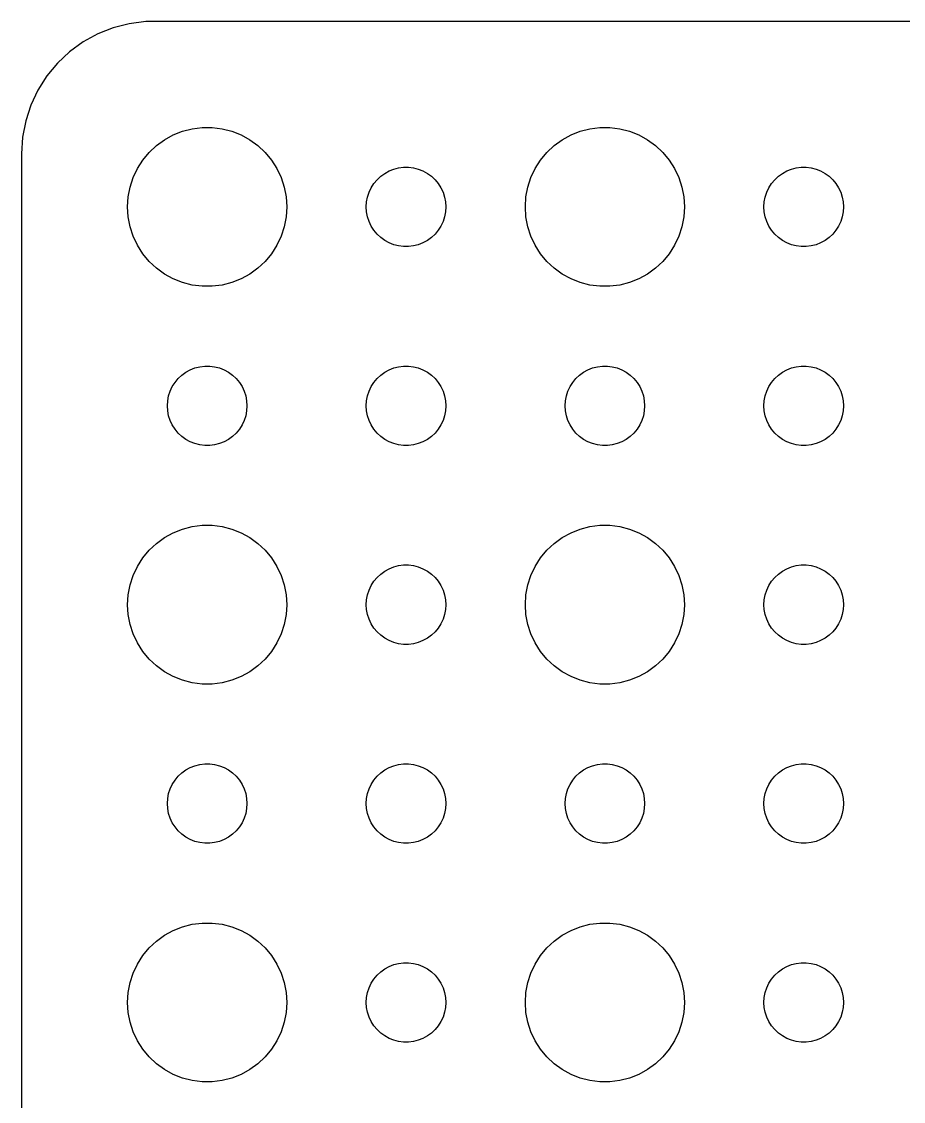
# Model space of a CAD drawing. Header units: metres. Extents: x -37 to 37, y 215 to 541.
# Drawn here: x -37 to -3.74, y 500.27 to 540.99 of the extents above; entities that cross this region are included whole.
import ezdxf

# ---------------------------------------------------------------- set-up
doc = ezdxf.new("R2010")
doc.units = ezdxf.units.M

msp = doc.modelspace()

# ---------------------------------------------------------------- linework, layer by layer
for p, q in [((-32.9369, 540.911), (-33.5451, 540.755)), ((-32.3139, 540.99), (-32.9369, 540.911)), ((32.3139, 540.99), (-32.3139, 540.99)), ((-34.1289, 540.524), (-34.6791, 540.222)), ((-33.5451, 540.755), (-34.1289, 540.524)), ((-34.6791, 540.222), (-35.1871, 539.853)), ((-35.1871, 539.853), (-35.6448, 539.423)), ((-35.6448, 539.423), (-36.0451, 538.939)), ((-36.0451, 538.939), (-36.3815, 538.409)), ((-36.3815, 538.409), (-36.6489, 537.841)), ((-36.6489, 537.841), (-36.8429, 537.243)), ((-36.8429, 537.243), (-36.9606, 536.627)), ((-31.2773, 536.714), (-30.927, 536.853)), ((-30.927, 536.853), (-30.5621, 536.947)), ((-30.5621, 536.947), (-30.1884, 536.994)), ((-30.1884, 536.994), (-29.8116, 536.994)), ((-29.8116, 536.994), (-29.4379, 536.947)), ((-29.4379, 536.947), (-29.0729, 536.853)), ((-29.0729, 536.853), (-28.7227, 536.714)), ((-16.2773, 536.714), (-15.927, 536.853)), ((-15.927, 536.853), (-15.5621, 536.947)), ((-15.5621, 536.947), (-15.1884, 536.994)), ((-15.1884, 536.994), (-14.8116, 536.994)), ((-14.8116, 536.994), (-14.4379, 536.947)), ((-14.4379, 536.947), (-14.0729, 536.853)), ((-14.0729, 536.853), (-13.7227, 536.714)), ((-36.9606, 536.627), (-37, 536)), ((-31.9123, 536.312), (-31.6075, 536.533)), ((-31.6075, 536.533), (-31.2773, 536.714)), ((-28.7227, 536.714), (-28.3925, 536.533)), ((-28.3925, 536.533), (-28.0877, 536.312)), ((-16.9123, 536.312), (-16.6075, 536.533)), ((-16.6075, 536.533), (-16.2773, 536.714)), ((-13.7227, 536.714), (-13.3925, 536.533)), ((-13.3925, 536.533), (-13.0877, 536.312)), ((-37, 536), (-37, 472)), ((-32.427, 535.763), (-32.1869, 536.054)), ((-32.1869, 536.054), (-31.9123, 536.312)), ((-28.0877, 536.312), (-27.8131, 536.054)), ((-27.8131, 536.054), (-27.5729, 535.763)), ((-17.427, 535.763), (-17.1869, 536.054)), ((-17.1869, 536.054), (-16.9123, 536.312)), ((-13.0877, 536.312), (-12.8131, 536.054)), ((-12.8131, 536.054), (-12.5729, 535.763)), ((-32.6289, 535.445), (-32.427, 535.763)), ((-27.5729, 535.763), (-27.3711, 535.445)), ((-17.6289, 535.445), (-17.427, 535.763)), ((-12.5729, 535.763), (-12.3711, 535.445)), ((-32.7893, 535.104), (-32.6289, 535.445)), ((-27.3711, 535.445), (-27.2107, 535.104)), ((-23.5934, 535.027), (-23.4561, 535.156)), ((-23.4561, 535.156), (-23.3037, 535.266)), ((-23.3037, 535.266), (-23.1387, 535.357)), ((-23.1387, 535.357), (-22.9635, 535.427)), ((-22.9635, 535.427), (-22.7811, 535.473)), ((-22.7811, 535.473), (-22.5942, 535.497)), ((-22.5942, 535.497), (-22.4058, 535.497)), ((-22.4058, 535.497), (-22.2189, 535.473)), ((-22.2189, 535.473), (-22.0365, 535.427)), ((-22.0365, 535.427), (-21.8613, 535.357)), ((-21.8613, 535.357), (-21.6963, 535.266)), ((-21.6963, 535.266), (-21.5439, 535.156)), ((-21.5439, 535.156), (-21.4065, 535.027)), ((-17.7893, 535.104), (-17.6289, 535.445)), ((-12.3711, 535.445), (-12.2107, 535.104)), ((-8.59344, 535.027), (-8.45613, 535.156)), ((-8.45613, 535.156), (-8.30373, 535.266)), ((-8.30373, 535.266), (-8.13866, 535.357)), ((-8.13866, 535.357), (-7.96352, 535.427)), ((-7.96352, 535.427), (-7.78107, 535.473)), ((-7.78107, 535.473), (-7.59418, 535.497)), ((-7.59418, 535.497), (-7.40581, 535.497)), ((-7.40581, 535.497), (-7.21892, 535.473)), ((-7.21892, 535.473), (-7.03647, 535.427)), ((-7.03647, 535.427), (-6.86133, 535.357)), ((-6.86133, 535.357), (-6.69626, 535.266)), ((-6.69626, 535.266), (-6.54385, 535.156)), ((-6.54385, 535.156), (-6.40654, 535.027)), ((-32.9763, 534.376), (-32.9057, 534.746)), ((-32.9057, 534.746), (-32.7893, 535.104)), ((-27.2107, 535.104), (-27.0942, 534.746)), ((-27.0942, 534.746), (-27.0237, 534.376)), ((-23.8947, 534.552), (-23.8145, 534.723)), ((-23.8145, 534.723), (-23.7135, 534.882)), ((-23.7135, 534.882), (-23.5934, 535.027)), ((-21.4065, 535.027), (-21.2865, 534.882)), ((-21.2865, 534.882), (-21.1855, 534.723)), ((-21.1855, 534.723), (-21.1053, 534.552)), ((-17.9763, 534.376), (-17.9057, 534.746)), ((-17.9057, 534.746), (-17.7893, 535.104)), ((-12.2107, 535.104), (-12.0942, 534.746)), ((-12.0942, 534.746), (-12.0237, 534.376)), ((-8.89465, 534.552), (-8.81445, 534.723)), ((-8.81445, 534.723), (-8.71352, 534.882)), ((-8.71352, 534.882), (-8.59344, 535.027)), ((-6.40654, 535.027), (-6.28647, 534.882)), ((-6.28647, 534.882), (-6.18553, 534.723)), ((-6.18553, 534.723), (-6.10533, 534.552)), ((-33, 534), (-32.9763, 534.376)), ((-27.0237, 534.376), (-27, 534)), ((-23.9882, 534.188), (-23.9529, 534.373)), ((-23.9529, 534.373), (-23.8947, 534.552)), ((-21.1053, 534.552), (-21.0471, 534.373)), ((-21.0471, 534.373), (-21.0118, 534.188)), ((-18, 534), (-17.9763, 534.376)), ((-12.0237, 534.376), (-12, 534)), ((-8.98816, 534.188), (-8.95287, 534.373)), ((-8.95287, 534.373), (-8.89465, 534.552)), ((-6.10533, 534.552), (-6.04712, 534.373)), ((-6.04712, 534.373), (-6.01183, 534.188)), ((-32.9763, 533.624), (-33, 534)), ((-27, 534), (-27.0237, 533.624)), ((-24, 534), (-23.9882, 534.188)), ((-23.9882, 533.812), (-24, 534)), ((-21.0118, 534.188), (-21, 534)), ((-21, 534), (-21.0118, 533.812)), ((-17.9763, 533.624), (-18, 534)), ((-12, 534), (-12.0237, 533.624)), ((-9, 534), (-8.98816, 534.188)), ((-8.98816, 533.812), (-9, 534)), ((-6.01183, 534.188), (-6, 534)), ((-6, 534), (-6.01183, 533.812)), ((-32.9057, 533.254), (-32.9763, 533.624)), ((-27.0237, 533.624), (-27.0942, 533.254)), ((-23.9529, 533.627), (-23.9882, 533.812)), ((-23.8947, 533.448), (-23.9529, 533.627)), ((-21.0471, 533.627), (-21.1053, 533.448)), ((-21.0118, 533.812), (-21.0471, 533.627)), ((-17.9057, 533.254), (-17.9763, 533.624)), ((-12.0237, 533.624), (-12.0942, 533.254)), ((-8.95287, 533.627), (-8.98816, 533.812)), ((-8.89465, 533.448), (-8.95287, 533.627)), ((-6.04712, 533.627), (-6.10533, 533.448)), ((-6.01183, 533.812), (-6.04712, 533.627)), ((-32.7893, 532.896), (-32.9057, 533.254)), ((-27.0942, 533.254), (-27.2107, 532.896)), ((-23.8145, 533.277), (-23.8947, 533.448)), ((-23.7135, 533.118), (-23.8145, 533.277)), ((-23.5934, 532.973), (-23.7135, 533.118)), ((-21.2865, 533.118), (-21.4065, 532.973)), ((-21.1855, 533.277), (-21.2865, 533.118)), ((-21.1053, 533.448), (-21.1855, 533.277)), ((-17.7893, 532.896), (-17.9057, 533.254)), ((-12.0942, 533.254), (-12.2107, 532.896)), ((-8.81445, 533.277), (-8.89465, 533.448)), ((-8.71352, 533.118), (-8.81445, 533.277)), ((-8.59344, 532.973), (-8.71352, 533.118)), ((-6.28647, 533.118), (-6.40654, 532.973)), ((-6.18553, 533.277), (-6.28647, 533.118)), ((-6.10533, 533.448), (-6.18553, 533.277)), ((-32.6289, 532.555), (-32.7893, 532.896)), ((-27.2107, 532.896), (-27.3711, 532.555)), ((-23.4561, 532.844), (-23.5934, 532.973)), ((-23.3037, 532.734), (-23.4561, 532.844)), ((-23.1387, 532.643), (-23.3037, 532.734)), ((-21.6963, 532.734), (-21.8613, 532.643)), ((-21.5439, 532.844), (-21.6963, 532.734)), ((-21.4065, 532.973), (-21.5439, 532.844)), ((-17.6289, 532.555), (-17.7893, 532.896)), ((-12.2107, 532.896), (-12.3711, 532.555)), ((-8.45613, 532.844), (-8.59344, 532.973)), ((-8.30373, 532.734), (-8.45613, 532.844)), ((-8.13866, 532.643), (-8.30373, 532.734)), ((-6.69626, 532.734), (-6.86133, 532.643)), ((-6.54385, 532.844), (-6.69626, 532.734)), ((-6.40654, 532.973), (-6.54385, 532.844)), ((-32.427, 532.237), (-32.6289, 532.555)), ((-27.3711, 532.555), (-27.5729, 532.237)), ((-22.9635, 532.573), (-23.1387, 532.643)), ((-22.7811, 532.527), (-22.9635, 532.573)), ((-22.5942, 532.503), (-22.7811, 532.527)), ((-22.4058, 532.503), (-22.5942, 532.503)), ((-22.2189, 532.527), (-22.4058, 532.503)), ((-22.0365, 532.573), (-22.2189, 532.527)), ((-21.8613, 532.643), (-22.0365, 532.573)), ((-17.427, 532.237), (-17.6289, 532.555)), ((-12.3711, 532.555), (-12.5729, 532.237)), ((-7.96352, 532.573), (-8.13866, 532.643)), ((-7.78107, 532.527), (-7.96352, 532.573)), ((-7.59418, 532.503), (-7.78107, 532.527)), ((-7.40581, 532.503), (-7.59418, 532.503)), ((-7.21892, 532.527), (-7.40581, 532.503)), ((-7.03647, 532.573), (-7.21892, 532.527)), ((-6.86133, 532.643), (-7.03647, 532.573)), ((-32.1869, 531.946), (-32.427, 532.237)), ((-31.9123, 531.688), (-32.1869, 531.946)), ((-27.8131, 531.946), (-28.0877, 531.688)), ((-27.5729, 532.237), (-27.8131, 531.946)), ((-17.1869, 531.946), (-17.427, 532.237)), ((-16.9123, 531.688), (-17.1869, 531.946)), ((-12.8131, 531.946), (-13.0877, 531.688)), ((-12.5729, 532.237), (-12.8131, 531.946)), ((-31.6075, 531.467), (-31.9123, 531.688)), ((-31.2773, 531.286), (-31.6075, 531.467)), ((-28.3925, 531.467), (-28.7227, 531.286)), ((-28.0877, 531.688), (-28.3925, 531.467)), ((-16.6075, 531.467), (-16.9123, 531.688)), ((-16.2773, 531.286), (-16.6075, 531.467)), ((-13.3925, 531.467), (-13.7227, 531.286)), ((-13.0877, 531.688), (-13.3925, 531.467)), ((-30.927, 531.147), (-31.2773, 531.286)), ((-30.5621, 531.053), (-30.927, 531.147)), ((-30.1884, 531.006), (-30.5621, 531.053)), ((-29.4379, 531.053), (-29.8116, 531.006)), ((-29.0729, 531.147), (-29.4379, 531.053)), ((-28.7227, 531.286), (-29.0729, 531.147)), ((-15.927, 531.147), (-16.2773, 531.286)), ((-15.5621, 531.053), (-15.927, 531.147)), ((-15.1884, 531.006), (-15.5621, 531.053)), ((-14.4379, 531.053), (-14.8116, 531.006)), ((-14.0729, 531.147), (-14.4379, 531.053)), ((-13.7227, 531.286), (-14.0729, 531.147)), ((-29.8116, 531.006), (-30.1884, 531.006)), ((-14.8116, 531.006), (-15.1884, 531.006)), ((-30.8037, 527.766), (-30.6387, 527.857)), ((-30.6387, 527.857), (-30.4635, 527.927)), ((-30.4635, 527.927), (-30.2811, 527.973)), ((-30.2811, 527.973), (-30.0942, 527.997)), ((-30.0942, 527.997), (-29.9058, 527.997)), ((-29.9058, 527.997), (-29.7189, 527.973)), ((-29.7189, 527.973), (-29.5365, 527.927)), ((-29.5365, 527.927), (-29.3613, 527.857)), ((-29.3613, 527.857), (-29.1963, 527.766)), ((-23.3037, 527.766), (-23.1387, 527.857)), ((-23.1387, 527.857), (-22.9635, 527.927)), ((-22.9635, 527.927), (-22.7811, 527.973)), ((-22.7811, 527.973), (-22.5942, 527.997)), ((-22.5942, 527.997), (-22.4058, 527.997)), ((-22.4058, 527.997), (-22.2189, 527.973)), ((-22.2189, 527.973), (-22.0365, 527.927)), ((-22.0365, 527.927), (-21.8613, 527.857)), ((-21.8613, 527.857), (-21.6963, 527.766)), ((-15.8037, 527.766), (-15.6387, 527.857)), ((-15.6387, 527.857), (-15.4635, 527.927)), ((-15.4635, 527.927), (-15.2811, 527.973)), ((-15.2811, 527.973), (-15.0942, 527.997)), ((-15.0942, 527.997), (-14.9058, 527.997)), ((-14.9058, 527.997), (-14.7189, 527.973)), ((-14.7189, 527.973), (-14.5365, 527.927)), ((-14.5365, 527.927), (-14.3613, 527.857)), ((-14.3613, 527.857), (-14.1963, 527.766)), ((-8.30373, 527.766), (-8.13866, 527.857)), ((-8.13866, 527.857), (-7.96352, 527.927)), ((-7.96352, 527.927), (-7.78107, 527.973)), ((-7.78107, 527.973), (-7.59418, 527.997)), ((-7.59418, 527.997), (-7.40581, 527.997)), ((-7.40581, 527.997), (-7.21892, 527.973)), ((-7.21892, 527.973), (-7.03647, 527.927)), ((-7.03647, 527.927), (-6.86133, 527.857)), ((-6.86133, 527.857), (-6.69626, 527.766)), ((-31.3145, 527.223), (-31.2135, 527.382)), ((-31.2135, 527.382), (-31.0934, 527.527)), ((-31.0934, 527.527), (-30.9561, 527.656)), ((-30.9561, 527.656), (-30.8037, 527.766)), ((-29.1963, 527.766), (-29.0439, 527.656)), ((-29.0439, 527.656), (-28.9065, 527.527)), ((-28.9065, 527.527), (-28.7865, 527.382)), ((-28.7865, 527.382), (-28.6855, 527.223)), ((-23.8145, 527.223), (-23.7135, 527.382)), ((-23.7135, 527.382), (-23.5934, 527.527)), ((-23.5934, 527.527), (-23.4561, 527.656)), ((-23.4561, 527.656), (-23.3037, 527.766)), ((-21.6963, 527.766), (-21.5439, 527.656)), ((-21.5439, 527.656), (-21.4065, 527.527)), ((-21.4065, 527.527), (-21.2865, 527.382)), ((-21.2865, 527.382), (-21.1855, 527.223)), ((-16.3145, 527.223), (-16.2135, 527.382)), ((-16.2135, 527.382), (-16.0934, 527.527)), ((-16.0934, 527.527), (-15.9561, 527.656)), ((-15.9561, 527.656), (-15.8037, 527.766)), ((-14.1963, 527.766), (-14.0439, 527.656)), ((-14.0439, 527.656), (-13.9065, 527.527)), ((-13.9065, 527.527), (-13.7865, 527.382)), ((-13.7865, 527.382), (-13.6855, 527.223)), ((-8.81445, 527.223), (-8.71352, 527.382)), ((-8.71352, 527.382), (-8.59344, 527.527)), ((-8.59344, 527.527), (-8.45613, 527.656)), ((-8.45613, 527.656), (-8.30373, 527.766)), ((-6.69626, 527.766), (-6.54385, 527.656)), ((-6.54385, 527.656), (-6.40654, 527.527)), ((-6.40654, 527.527), (-6.28647, 527.382)), ((-6.28647, 527.382), (-6.18553, 527.223)), ((-31.4529, 526.873), (-31.3947, 527.052)), ((-31.3947, 527.052), (-31.3145, 527.223)), ((-28.6855, 527.223), (-28.6053, 527.052)), ((-28.6053, 527.052), (-28.5471, 526.873)), ((-23.9529, 526.873), (-23.8947, 527.052)), ((-23.8947, 527.052), (-23.8145, 527.223)), ((-21.1855, 527.223), (-21.1053, 527.052)), ((-21.1053, 527.052), (-21.0471, 526.873)), ((-16.4529, 526.873), (-16.3947, 527.052)), ((-16.3947, 527.052), (-16.3145, 527.223)), ((-13.6855, 527.223), (-13.6053, 527.052)), ((-13.6053, 527.052), (-13.5471, 526.873)), ((-8.95287, 526.873), (-8.89465, 527.052)), ((-8.89465, 527.052), (-8.81445, 527.223)), ((-6.18553, 527.223), (-6.10533, 527.052)), ((-6.10533, 527.052), (-6.04712, 526.873)), ((-31.5, 526.5), (-31.4882, 526.688)), ((-31.4882, 526.688), (-31.4529, 526.873)), ((-28.5471, 526.873), (-28.5118, 526.688)), ((-28.5118, 526.688), (-28.5, 526.5)), ((-24, 526.5), (-23.9882, 526.688)), ((-23.9882, 526.688), (-23.9529, 526.873)), ((-21.0471, 526.873), (-21.0118, 526.688)), ((-21.0118, 526.688), (-21, 526.5)), ((-16.5, 526.5), (-16.4882, 526.688)), ((-16.4882, 526.688), (-16.4529, 526.873)), ((-13.5471, 526.873), (-13.5118, 526.688)), ((-13.5118, 526.688), (-13.5, 526.5)), ((-9, 526.5), (-8.98816, 526.688)), ((-8.98816, 526.688), (-8.95287, 526.873)), ((-6.04712, 526.873), (-6.01183, 526.688)), ((-6.01183, 526.688), (-6, 526.5)), ((-31.4882, 526.312), (-31.5, 526.5)), ((-31.4529, 526.127), (-31.4882, 526.312)), ((-28.5118, 526.312), (-28.5471, 526.127)), ((-28.5, 526.5), (-28.5118, 526.312)), ((-23.9882, 526.312), (-24, 526.5)), ((-23.9529, 526.127), (-23.9882, 526.312)), ((-21.0118, 526.312), (-21.0471, 526.127)), ((-21, 526.5), (-21.0118, 526.312)), ((-16.4882, 526.312), (-16.5, 526.5)), ((-16.4529, 526.127), (-16.4882, 526.312)), ((-13.5118, 526.312), (-13.5471, 526.127)), ((-13.5, 526.5), (-13.5118, 526.312)), ((-8.98816, 526.312), (-9, 526.5)), ((-8.95287, 526.127), (-8.98816, 526.312)), ((-6.01183, 526.312), (-6.04712, 526.127)), ((-6, 526.5), (-6.01183, 526.312)), ((-31.3947, 525.948), (-31.4529, 526.127)), ((-31.3145, 525.777), (-31.3947, 525.948)), ((-31.2135, 525.618), (-31.3145, 525.777)), ((-28.6855, 525.777), (-28.7865, 525.618)), ((-28.6053, 525.948), (-28.6855, 525.777)), ((-28.5471, 526.127), (-28.6053, 525.948)), ((-23.8947, 525.948), (-23.9529, 526.127)), ((-23.8145, 525.777), (-23.8947, 525.948)), ((-23.7135, 525.618), (-23.8145, 525.777)), ((-21.1855, 525.777), (-21.2865, 525.618)), ((-21.1053, 525.948), (-21.1855, 525.777)), ((-21.0471, 526.127), (-21.1053, 525.948)), ((-16.3947, 525.948), (-16.4529, 526.127)), ((-16.3145, 525.777), (-16.3947, 525.948)), ((-16.2135, 525.618), (-16.3145, 525.777)), ((-13.6855, 525.777), (-13.7865, 525.618)), ((-13.6053, 525.948), (-13.6855, 525.777)), ((-13.5471, 526.127), (-13.6053, 525.948)), ((-8.89465, 525.948), (-8.95287, 526.127)), ((-8.81445, 525.777), (-8.89465, 525.948)), ((-8.71352, 525.618), (-8.81445, 525.777)), ((-6.18553, 525.777), (-6.28647, 525.618)), ((-6.10533, 525.948), (-6.18553, 525.777)), ((-6.04712, 526.127), (-6.10533, 525.948)), ((-31.0934, 525.473), (-31.2135, 525.618)), ((-30.9561, 525.344), (-31.0934, 525.473)), ((-30.8037, 525.234), (-30.9561, 525.344)), ((-29.0439, 525.344), (-29.1963, 525.234)), ((-28.9065, 525.473), (-29.0439, 525.344)), ((-28.7865, 525.618), (-28.9065, 525.473)), ((-23.5934, 525.473), (-23.7135, 525.618)), ((-23.4561, 525.344), (-23.5934, 525.473)), ((-23.3037, 525.234), (-23.4561, 525.344)), ((-21.5439, 525.344), (-21.6963, 525.234)), ((-21.4065, 525.473), (-21.5439, 525.344)), ((-21.2865, 525.618), (-21.4065, 525.473)), ((-16.0934, 525.473), (-16.2135, 525.618)), ((-15.9561, 525.344), (-16.0934, 525.473)), ((-15.8037, 525.234), (-15.9561, 525.344)), ((-14.0439, 525.344), (-14.1963, 525.234)), ((-13.9065, 525.473), (-14.0439, 525.344)), ((-13.7865, 525.618), (-13.9065, 525.473)), ((-8.59344, 525.473), (-8.71352, 525.618)), ((-8.45613, 525.344), (-8.59344, 525.473)), ((-8.30373, 525.234), (-8.45613, 525.344)), ((-6.54385, 525.344), (-6.69626, 525.234)), ((-6.40654, 525.473), (-6.54385, 525.344)), ((-6.28647, 525.618), (-6.40654, 525.473)), ((-30.6387, 525.143), (-30.8037, 525.234)), ((-30.4635, 525.073), (-30.6387, 525.143)), ((-30.2811, 525.027), (-30.4635, 525.073)), ((-30.0942, 525.003), (-30.2811, 525.027)), ((-29.9058, 525.003), (-30.0942, 525.003)), ((-29.7189, 525.027), (-29.9058, 525.003)), ((-29.5365, 525.073), (-29.7189, 525.027)), ((-29.3613, 525.143), (-29.5365, 525.073)), ((-29.1963, 525.234), (-29.3613, 525.143)), ((-23.1387, 525.143), (-23.3037, 525.234)), ((-22.9635, 525.073), (-23.1387, 525.143)), ((-22.7811, 525.027), (-22.9635, 525.073)), ((-22.5942, 525.003), (-22.7811, 525.027)), ((-22.4058, 525.003), (-22.5942, 525.003)), ((-22.2189, 525.027), (-22.4058, 525.003)), ((-22.0365, 525.073), (-22.2189, 525.027)), ((-21.8613, 525.143), (-22.0365, 525.073)), ((-21.6963, 525.234), (-21.8613, 525.143)), ((-15.6387, 525.143), (-15.8037, 525.234)), ((-15.4635, 525.073), (-15.6387, 525.143)), ((-15.2811, 525.027), (-15.4635, 525.073)), ((-15.0942, 525.003), (-15.2811, 525.027)), ((-14.9058, 525.003), (-15.0942, 525.003)), ((-14.7189, 525.027), (-14.9058, 525.003)), ((-14.5365, 525.073), (-14.7189, 525.027)), ((-14.3613, 525.143), (-14.5365, 525.073)), ((-14.1963, 525.234), (-14.3613, 525.143)), ((-8.13866, 525.143), (-8.30373, 525.234)), ((-7.96352, 525.073), (-8.13866, 525.143)), ((-7.78107, 525.027), (-7.96352, 525.073)), ((-7.59418, 525.003), (-7.78107, 525.027)), ((-7.40581, 525.003), (-7.59418, 525.003)), ((-7.21892, 525.027), (-7.40581, 525.003)), ((-7.03647, 525.073), (-7.21892, 525.027)), ((-6.86133, 525.143), (-7.03647, 525.073)), ((-6.69626, 525.234), (-6.86133, 525.143)), ((-31.6075, 521.533), (-31.2773, 521.714)), ((-31.2773, 521.714), (-30.927, 521.853)), ((-30.927, 521.853), (-30.5621, 521.947)), ((-30.5621, 521.947), (-30.1884, 521.994)), ((-30.1884, 521.994), (-29.8116, 521.994)), ((-29.8116, 521.994), (-29.4379, 521.947)), ((-29.4379, 521.947), (-29.0729, 521.853)), ((-29.0729, 521.853), (-28.7227, 521.714)), ((-28.7227, 521.714), (-28.3925, 521.533)), ((-16.6075, 521.533), (-16.2773, 521.714)), ((-16.2773, 521.714), (-15.927, 521.853)), ((-15.927, 521.853), (-15.5621, 521.947)), ((-15.5621, 521.947), (-15.1884, 521.994)), ((-15.1884, 521.994), (-14.8116, 521.994)), ((-14.8116, 521.994), (-14.4379, 521.947)), ((-14.4379, 521.947), (-14.0729, 521.853)), ((-14.0729, 521.853), (-13.7227, 521.714)), ((-13.7227, 521.714), (-13.3925, 521.533)), ((-32.1869, 521.054), (-31.9123, 521.312)), ((-31.9123, 521.312), (-31.6075, 521.533)), ((-28.3925, 521.533), (-28.0877, 521.312)), ((-28.0877, 521.312), (-27.8131, 521.054)), ((-17.1869, 521.054), (-16.9123, 521.312)), ((-16.9123, 521.312), (-16.6075, 521.533)), ((-13.3925, 521.533), (-13.0877, 521.312)), ((-13.0877, 521.312), (-12.8131, 521.054)), ((-32.427, 520.763), (-32.1869, 521.054)), ((-27.8131, 521.054), (-27.5729, 520.763)), ((-17.427, 520.763), (-17.1869, 521.054)), ((-12.8131, 521.054), (-12.5729, 520.763)), ((-32.6289, 520.445), (-32.427, 520.763)), ((-27.5729, 520.763), (-27.3711, 520.445)), ((-22.9635, 520.427), (-22.7811, 520.473)), ((-22.7811, 520.473), (-22.5942, 520.497)), ((-22.5942, 520.497), (-22.4058, 520.497)), ((-22.4058, 520.497), (-22.2189, 520.473)), ((-22.2189, 520.473), (-22.0365, 520.427)), ((-17.6289, 520.445), (-17.427, 520.763)), ((-12.5729, 520.763), (-12.3711, 520.445)), ((-7.96352, 520.427), (-7.78107, 520.473)), ((-7.78107, 520.473), (-7.59418, 520.497)), ((-7.59418, 520.497), (-7.40581, 520.497)), ((-7.40581, 520.497), (-7.21892, 520.473)), ((-7.21892, 520.473), (-7.03647, 520.427)), ((-32.9057, 519.746), (-32.7893, 520.104)), ((-32.7893, 520.104), (-32.6289, 520.445)), ((-27.3711, 520.445), (-27.2107, 520.104)), ((-27.2107, 520.104), (-27.0942, 519.746)), ((-23.5934, 520.027), (-23.4561, 520.156)), ((-23.4561, 520.156), (-23.3037, 520.266)), ((-23.3037, 520.266), (-23.1387, 520.357)), ((-23.1387, 520.357), (-22.9635, 520.427)), ((-22.0365, 520.427), (-21.8613, 520.357)), ((-21.8613, 520.357), (-21.6963, 520.266)), ((-21.6963, 520.266), (-21.5439, 520.156)), ((-21.5439, 520.156), (-21.4065, 520.027)), ((-17.9057, 519.746), (-17.7893, 520.104)), ((-17.7893, 520.104), (-17.6289, 520.445)), ((-12.3711, 520.445), (-12.2107, 520.104)), ((-12.2107, 520.104), (-12.0942, 519.746)), ((-8.59344, 520.027), (-8.45613, 520.156)), ((-8.45613, 520.156), (-8.30373, 520.266)), ((-8.30373, 520.266), (-8.13866, 520.357)), ((-8.13866, 520.357), (-7.96352, 520.427)), ((-7.03647, 520.427), (-6.86133, 520.357)), ((-6.86133, 520.357), (-6.69626, 520.266)), ((-6.69626, 520.266), (-6.54385, 520.156)), ((-6.54385, 520.156), (-6.40654, 520.027)), ((-32.9763, 519.376), (-32.9057, 519.746)), ((-27.0942, 519.746), (-27.0237, 519.376)), ((-23.8947, 519.552), (-23.8145, 519.723)), ((-23.8145, 519.723), (-23.7135, 519.882)), ((-23.7135, 519.882), (-23.5934, 520.027)), ((-21.4065, 520.027), (-21.2865, 519.882)), ((-21.2865, 519.882), (-21.1855, 519.723)), ((-21.1855, 519.723), (-21.1053, 519.552)), ((-17.9763, 519.376), (-17.9057, 519.746)), ((-12.0942, 519.746), (-12.0237, 519.376)), ((-8.89465, 519.552), (-8.81445, 519.723)), ((-8.81445, 519.723), (-8.71352, 519.882)), ((-8.71352, 519.882), (-8.59344, 520.027)), ((-6.40654, 520.027), (-6.28647, 519.882)), ((-6.28647, 519.882), (-6.18553, 519.723)), ((-6.18553, 519.723), (-6.10533, 519.552)), ((-33, 519), (-32.9763, 519.376)), ((-27.0237, 519.376), (-27, 519)), ((-23.9882, 519.188), (-23.9529, 519.373)), ((-23.9529, 519.373), (-23.8947, 519.552)), ((-21.1053, 519.552), (-21.0471, 519.373)), ((-21.0471, 519.373), (-21.0118, 519.188)), ((-18, 519), (-17.9763, 519.376)), ((-12.0237, 519.376), (-12, 519)), ((-8.98816, 519.188), (-8.95287, 519.373)), ((-8.95287, 519.373), (-8.89465, 519.552)), ((-6.10533, 519.552), (-6.04712, 519.373)), ((-6.04712, 519.373), (-6.01183, 519.188)), ((-32.9763, 518.624), (-33, 519)), ((-27, 519), (-27.0237, 518.624)), ((-24, 519), (-23.9882, 519.188)), ((-23.9882, 518.812), (-24, 519)), ((-21.0118, 519.188), (-21, 519)), ((-21, 519), (-21.0118, 518.812)), ((-17.9763, 518.624), (-18, 519)), ((-12, 519), (-12.0237, 518.624)), ((-9, 519), (-8.98816, 519.188)), ((-8.98816, 518.812), (-9, 519)), ((-6.01183, 519.188), (-6, 519)), ((-6, 519), (-6.01183, 518.812)), ((-32.9057, 518.254), (-32.9763, 518.624)), ((-27.0237, 518.624), (-27.0942, 518.254)), ((-23.9529, 518.627), (-23.9882, 518.812)), ((-23.8947, 518.448), (-23.9529, 518.627)), ((-23.8145, 518.277), (-23.8947, 518.448)), ((-21.1053, 518.448), (-21.1855, 518.277)), ((-21.0471, 518.627), (-21.1053, 518.448)), ((-21.0118, 518.812), (-21.0471, 518.627)), ((-17.9057, 518.254), (-17.9763, 518.624)), ((-12.0237, 518.624), (-12.0942, 518.254)), ((-8.95287, 518.627), (-8.98816, 518.812)), ((-8.89465, 518.448), (-8.95287, 518.627)), ((-8.81445, 518.277), (-8.89465, 518.448)), ((-6.10533, 518.448), (-6.18553, 518.277)), ((-6.04712, 518.627), (-6.10533, 518.448)), ((-6.01183, 518.812), (-6.04712, 518.627)), ((-32.7893, 517.896), (-32.9057, 518.254)), ((-27.0942, 518.254), (-27.2107, 517.896)), ((-23.7135, 518.118), (-23.8145, 518.277)), ((-23.5934, 517.973), (-23.7135, 518.118)), ((-21.2865, 518.118), (-21.4065, 517.973)), ((-21.1855, 518.277), (-21.2865, 518.118)), ((-17.7893, 517.896), (-17.9057, 518.254)), ((-12.0942, 518.254), (-12.2107, 517.896)), ((-8.71352, 518.118), (-8.81445, 518.277)), ((-8.59344, 517.973), (-8.71352, 518.118)), ((-6.28647, 518.118), (-6.40654, 517.973)), ((-6.18553, 518.277), (-6.28647, 518.118)), ((-32.6289, 517.555), (-32.7893, 517.896)), ((-27.2107, 517.896), (-27.3711, 517.555)), ((-23.4561, 517.844), (-23.5934, 517.973)), ((-23.3037, 517.734), (-23.4561, 517.844)), ((-23.1387, 517.643), (-23.3037, 517.734)), ((-22.9635, 517.573), (-23.1387, 517.643)), ((-21.8613, 517.643), (-22.0365, 517.573)), ((-21.6963, 517.734), (-21.8613, 517.643)), ((-21.5439, 517.844), (-21.6963, 517.734)), ((-21.4065, 517.973), (-21.5439, 517.844)), ((-17.6289, 517.555), (-17.7893, 517.896)), ((-12.2107, 517.896), (-12.3711, 517.555)), ((-8.45613, 517.844), (-8.59344, 517.973)), ((-8.30373, 517.734), (-8.45613, 517.844)), ((-8.13866, 517.643), (-8.30373, 517.734)), ((-7.96352, 517.573), (-8.13866, 517.643)), ((-6.86133, 517.643), (-7.03647, 517.573)), ((-6.69626, 517.734), (-6.86133, 517.643)), ((-6.54385, 517.844), (-6.69626, 517.734)), ((-6.40654, 517.973), (-6.54385, 517.844)), ((-32.427, 517.237), (-32.6289, 517.555)), ((-32.1869, 516.946), (-32.427, 517.237)), ((-27.5729, 517.237), (-27.8131, 516.946)), ((-27.3711, 517.555), (-27.5729, 517.237)), ((-22.7811, 517.527), (-22.9635, 517.573)), ((-22.5942, 517.503), (-22.7811, 517.527)), ((-22.4058, 517.503), (-22.5942, 517.503)), ((-22.2189, 517.527), (-22.4058, 517.503)), ((-22.0365, 517.573), (-22.2189, 517.527)), ((-17.427, 517.237), (-17.6289, 517.555)), ((-17.1869, 516.946), (-17.427, 517.237)), ((-12.5729, 517.237), (-12.8131, 516.946)), ((-12.3711, 517.555), (-12.5729, 517.237)), ((-7.78107, 517.527), (-7.96352, 517.573)), ((-7.59418, 517.503), (-7.78107, 517.527)), ((-7.40581, 517.503), (-7.59418, 517.503)), ((-7.21892, 517.527), (-7.40581, 517.503)), ((-7.03647, 517.573), (-7.21892, 517.527)), ((-31.9123, 516.688), (-32.1869, 516.946)), ((-27.8131, 516.946), (-28.0877, 516.688)), ((-16.9123, 516.688), (-17.1869, 516.946)), ((-12.8131, 516.946), (-13.0877, 516.688)), ((-31.6075, 516.467), (-31.9123, 516.688)), ((-31.2773, 516.286), (-31.6075, 516.467)), ((-28.3925, 516.467), (-28.7227, 516.286)), ((-28.0877, 516.688), (-28.3925, 516.467)), ((-16.6075, 516.467), (-16.9123, 516.688)), ((-16.2773, 516.286), (-16.6075, 516.467)), ((-13.3925, 516.467), (-13.7227, 516.286)), ((-13.0877, 516.688), (-13.3925, 516.467)), ((-30.927, 516.147), (-31.2773, 516.286)), ((-30.5621, 516.053), (-30.927, 516.147)), ((-30.1884, 516.006), (-30.5621, 516.053)), ((-29.8116, 516.006), (-30.1884, 516.006)), ((-29.4379, 516.053), (-29.8116, 516.006)), ((-29.0729, 516.147), (-29.4379, 516.053)), ((-28.7227, 516.286), (-29.0729, 516.147)), ((-15.927, 516.147), (-16.2773, 516.286)), ((-15.5621, 516.053), (-15.927, 516.147)), ((-15.1884, 516.006), (-15.5621, 516.053)), ((-14.8116, 516.006), (-15.1884, 516.006)), ((-14.4379, 516.053), (-14.8116, 516.006)), ((-14.0729, 516.147), (-14.4379, 516.053)), ((-13.7227, 516.286), (-14.0729, 516.147)), ((-30.9561, 512.656), (-30.8037, 512.766)), ((-30.8037, 512.766), (-30.6387, 512.857)), ((-30.6387, 512.857), (-30.4635, 512.927)), ((-30.4635, 512.927), (-30.2811, 512.973)), ((-30.2811, 512.973), (-30.0942, 512.997)), ((-30.0942, 512.997), (-29.9058, 512.997)), ((-29.9058, 512.997), (-29.7189, 512.973)), ((-29.7189, 512.973), (-29.5365, 512.927)), ((-29.5365, 512.927), (-29.3613, 512.857)), ((-29.3613, 512.857), (-29.1963, 512.766)), ((-29.1963, 512.766), (-29.0439, 512.656)), ((-23.4561, 512.656), (-23.3037, 512.766)), ((-23.3037, 512.766), (-23.1387, 512.857)), ((-23.1387, 512.857), (-22.9635, 512.927)), ((-22.9635, 512.927), (-22.7811, 512.973)), ((-22.7811, 512.973), (-22.5942, 512.997)), ((-22.5942, 512.997), (-22.4058, 512.997)), ((-22.4058, 512.997), (-22.2189, 512.973)), ((-22.2189, 512.973), (-22.0365, 512.927)), ((-22.0365, 512.927), (-21.8613, 512.857)), ((-21.8613, 512.857), (-21.6963, 512.766)), ((-21.6963, 512.766), (-21.5439, 512.656)), ((-15.9561, 512.656), (-15.8037, 512.766)), ((-15.8037, 512.766), (-15.6387, 512.857)), ((-15.6387, 512.857), (-15.4635, 512.927)), ((-15.4635, 512.927), (-15.2811, 512.973)), ((-15.2811, 512.973), (-15.0942, 512.997)), ((-15.0942, 512.997), (-14.9058, 512.997)), ((-14.9058, 512.997), (-14.7189, 512.973)), ((-14.7189, 512.973), (-14.5365, 512.927)), ((-14.5365, 512.927), (-14.3613, 512.857)), ((-14.3613, 512.857), (-14.1963, 512.766)), ((-14.1963, 512.766), (-14.0439, 512.656)), ((-8.45613, 512.656), (-8.30373, 512.766)), ((-8.30373, 512.766), (-8.13866, 512.857)), ((-8.13866, 512.857), (-7.96352, 512.927)), ((-7.96352, 512.927), (-7.78107, 512.973)), ((-7.78107, 512.973), (-7.59418, 512.997)), ((-7.59418, 512.997), (-7.40581, 512.997)), ((-7.40581, 512.997), (-7.21892, 512.973)), ((-7.21892, 512.973), (-7.03647, 512.927)), ((-7.03647, 512.927), (-6.86133, 512.857)), ((-6.86133, 512.857), (-6.69626, 512.766)), ((-6.69626, 512.766), (-6.54385, 512.656)), ((-31.3145, 512.223), (-31.2135, 512.382)), ((-31.2135, 512.382), (-31.0934, 512.527)), ((-31.0934, 512.527), (-30.9561, 512.656)), ((-29.0439, 512.656), (-28.9065, 512.527)), ((-28.9065, 512.527), (-28.7865, 512.382)), ((-28.7865, 512.382), (-28.6855, 512.223)), ((-23.8145, 512.223), (-23.7135, 512.382)), ((-23.7135, 512.382), (-23.5934, 512.527)), ((-23.5934, 512.527), (-23.4561, 512.656)), ((-21.5439, 512.656), (-21.4065, 512.527)), ((-21.4065, 512.527), (-21.2865, 512.382)), ((-21.2865, 512.382), (-21.1855, 512.223)), ((-16.3145, 512.223), (-16.2135, 512.382)), ((-16.2135, 512.382), (-16.0934, 512.527)), ((-16.0934, 512.527), (-15.9561, 512.656)), ((-14.0439, 512.656), (-13.9065, 512.527)), ((-13.9065, 512.527), (-13.7865, 512.382)), ((-13.7865, 512.382), (-13.6855, 512.223)), ((-8.81445, 512.223), (-8.71352, 512.382)), ((-8.71352, 512.382), (-8.59344, 512.527)), ((-8.59344, 512.527), (-8.45613, 512.656)), ((-6.54385, 512.656), (-6.40654, 512.527)), ((-6.40654, 512.527), (-6.28647, 512.382)), ((-6.28647, 512.382), (-6.18553, 512.223)), ((-31.4529, 511.873), (-31.3947, 512.052)), ((-31.3947, 512.052), (-31.3145, 512.223)), ((-28.6855, 512.223), (-28.6053, 512.052)), ((-28.6053, 512.052), (-28.5471, 511.873)), ((-23.9529, 511.873), (-23.8947, 512.052)), ((-23.8947, 512.052), (-23.8145, 512.223)), ((-21.1855, 512.223), (-21.1053, 512.052)), ((-21.1053, 512.052), (-21.0471, 511.873)), ((-16.4529, 511.873), (-16.3947, 512.052)), ((-16.3947, 512.052), (-16.3145, 512.223)), ((-13.6855, 512.223), (-13.6053, 512.052)), ((-13.6053, 512.052), (-13.5471, 511.873)), ((-8.95287, 511.873), (-8.89465, 512.052)), ((-8.89465, 512.052), (-8.81445, 512.223)), ((-6.18553, 512.223), (-6.10533, 512.052)), ((-6.10533, 512.052), (-6.04712, 511.873)), ((-31.5, 511.5), (-31.4882, 511.688)), ((-31.4882, 511.312), (-31.5, 511.5)), ((-31.4882, 511.688), (-31.4529, 511.873)), ((-28.5471, 511.873), (-28.5118, 511.688)), ((-28.5118, 511.688), (-28.5, 511.5)), ((-28.5, 511.5), (-28.5118, 511.312)), ((-24, 511.5), (-23.9882, 511.688)), ((-23.9882, 511.312), (-24, 511.5)), ((-23.9882, 511.688), (-23.9529, 511.873)), ((-21.0471, 511.873), (-21.0118, 511.688)), ((-21.0118, 511.688), (-21, 511.5)), ((-21, 511.5), (-21.0118, 511.312)), ((-16.5, 511.5), (-16.4882, 511.688)), ((-16.4882, 511.312), (-16.5, 511.5)), ((-16.4882, 511.688), (-16.4529, 511.873)), ((-13.5471, 511.873), (-13.5118, 511.688)), ((-13.5118, 511.688), (-13.5, 511.5)), ((-13.5, 511.5), (-13.5118, 511.312)), ((-9, 511.5), (-8.98816, 511.688)), ((-8.98816, 511.312), (-9, 511.5)), ((-8.98816, 511.688), (-8.95287, 511.873)), ((-6.04712, 511.873), (-6.01183, 511.688)), ((-6.01183, 511.688), (-6, 511.5)), ((-6, 511.5), (-6.01183, 511.312)), ((-31.4529, 511.127), (-31.4882, 511.312)), ((-31.3947, 510.948), (-31.4529, 511.127)), ((-28.5471, 511.127), (-28.6053, 510.948)), ((-28.5118, 511.312), (-28.5471, 511.127)), ((-23.9529, 511.127), (-23.9882, 511.312)), ((-23.8947, 510.948), (-23.9529, 511.127)), ((-21.0471, 511.127), (-21.1053, 510.948)), ((-21.0118, 511.312), (-21.0471, 511.127)), ((-16.4529, 511.127), (-16.4882, 511.312)), ((-16.3947, 510.948), (-16.4529, 511.127)), ((-13.5471, 511.127), (-13.6053, 510.948)), ((-13.5118, 511.312), (-13.5471, 511.127)), ((-8.95287, 511.127), (-8.98816, 511.312)), ((-8.89465, 510.948), (-8.95287, 511.127)), ((-6.04712, 511.127), (-6.10533, 510.948)), ((-6.01183, 511.312), (-6.04712, 511.127)), ((-31.3145, 510.777), (-31.3947, 510.948)), ((-31.2135, 510.618), (-31.3145, 510.777)), ((-28.6855, 510.777), (-28.7865, 510.618)), ((-28.6053, 510.948), (-28.6855, 510.777)), ((-23.8145, 510.777), (-23.8947, 510.948)), ((-23.7135, 510.618), (-23.8145, 510.777)), ((-21.1855, 510.777), (-21.2865, 510.618)), ((-21.1053, 510.948), (-21.1855, 510.777)), ((-16.3145, 510.777), (-16.3947, 510.948)), ((-16.2135, 510.618), (-16.3145, 510.777)), ((-13.6855, 510.777), (-13.7865, 510.618)), ((-13.6053, 510.948), (-13.6855, 510.777)), ((-8.81445, 510.777), (-8.89465, 510.948)), ((-8.71352, 510.618), (-8.81445, 510.777)), ((-6.18553, 510.777), (-6.28647, 510.618)), ((-6.10533, 510.948), (-6.18553, 510.777)), ((-31.0934, 510.473), (-31.2135, 510.618)), ((-30.9561, 510.344), (-31.0934, 510.473)), ((-30.8037, 510.234), (-30.9561, 510.344)), ((-29.0439, 510.344), (-29.1963, 510.234)), ((-28.9065, 510.473), (-29.0439, 510.344)), ((-28.7865, 510.618), (-28.9065, 510.473)), ((-23.5934, 510.473), (-23.7135, 510.618)), ((-23.4561, 510.344), (-23.5934, 510.473)), ((-23.3037, 510.234), (-23.4561, 510.344)), ((-21.5439, 510.344), (-21.6963, 510.234)), ((-21.4065, 510.473), (-21.5439, 510.344)), ((-21.2865, 510.618), (-21.4065, 510.473)), ((-16.0934, 510.473), (-16.2135, 510.618)), ((-15.9561, 510.344), (-16.0934, 510.473)), ((-15.8037, 510.234), (-15.9561, 510.344)), ((-14.0439, 510.344), (-14.1963, 510.234)), ((-13.9065, 510.473), (-14.0439, 510.344)), ((-13.7865, 510.618), (-13.9065, 510.473)), ((-8.59344, 510.473), (-8.71352, 510.618)), ((-8.45613, 510.344), (-8.59344, 510.473)), ((-8.30373, 510.234), (-8.45613, 510.344)), ((-6.54385, 510.344), (-6.69626, 510.234)), ((-6.40654, 510.473), (-6.54385, 510.344)), ((-6.28647, 510.618), (-6.40654, 510.473)), ((-30.6387, 510.143), (-30.8037, 510.234)), ((-30.4635, 510.073), (-30.6387, 510.143)), ((-30.2811, 510.027), (-30.4635, 510.073)), ((-30.0942, 510.003), (-30.2811, 510.027)), ((-29.9058, 510.003), (-30.0942, 510.003)), ((-29.7189, 510.027), (-29.9058, 510.003)), ((-29.5365, 510.073), (-29.7189, 510.027)), ((-29.3613, 510.143), (-29.5365, 510.073)), ((-29.1963, 510.234), (-29.3613, 510.143)), ((-23.1387, 510.143), (-23.3037, 510.234)), ((-22.9635, 510.073), (-23.1387, 510.143)), ((-22.7811, 510.027), (-22.9635, 510.073)), ((-22.5942, 510.003), (-22.7811, 510.027)), ((-22.4058, 510.003), (-22.5942, 510.003)), ((-22.2189, 510.027), (-22.4058, 510.003)), ((-22.0365, 510.073), (-22.2189, 510.027)), ((-21.8613, 510.143), (-22.0365, 510.073)), ((-21.6963, 510.234), (-21.8613, 510.143)), ((-15.6387, 510.143), (-15.8037, 510.234)), ((-15.4635, 510.073), (-15.6387, 510.143)), ((-15.2811, 510.027), (-15.4635, 510.073)), ((-15.0942, 510.003), (-15.2811, 510.027)), ((-14.9058, 510.003), (-15.0942, 510.003)), ((-14.7189, 510.027), (-14.9058, 510.003)), ((-14.5365, 510.073), (-14.7189, 510.027)), ((-14.3613, 510.143), (-14.5365, 510.073)), ((-14.1963, 510.234), (-14.3613, 510.143)), ((-8.13866, 510.143), (-8.30373, 510.234)), ((-7.96352, 510.073), (-8.13866, 510.143)), ((-7.78107, 510.027), (-7.96352, 510.073)), ((-7.59418, 510.003), (-7.78107, 510.027)), ((-7.40581, 510.003), (-7.59418, 510.003)), ((-7.21892, 510.027), (-7.40581, 510.003)), ((-7.03647, 510.073), (-7.21892, 510.027)), ((-6.86133, 510.143), (-7.03647, 510.073)), ((-6.69626, 510.234), (-6.86133, 510.143)), ((-31.6075, 506.533), (-31.2773, 506.714)), ((-31.2773, 506.714), (-30.927, 506.853)), ((-30.927, 506.853), (-30.5621, 506.947)), ((-30.5621, 506.947), (-30.1884, 506.994)), ((-30.1884, 506.994), (-29.8116, 506.994)), ((-29.8116, 506.994), (-29.4379, 506.947)), ((-29.4379, 506.947), (-29.0729, 506.853)), ((-29.0729, 506.853), (-28.7227, 506.714)), ((-28.7227, 506.714), (-28.3925, 506.533)), ((-16.6075, 506.533), (-16.2773, 506.714)), ((-16.2773, 506.714), (-15.927, 506.853)), ((-15.927, 506.853), (-15.5621, 506.947)), ((-15.5621, 506.947), (-15.1884, 506.994)), ((-15.1884, 506.994), (-14.8116, 506.994)), ((-14.8116, 506.994), (-14.4379, 506.947)), ((-14.4379, 506.947), (-14.0729, 506.853)), ((-14.0729, 506.853), (-13.7227, 506.714)), ((-13.7227, 506.714), (-13.3925, 506.533)), ((-32.1869, 506.054), (-31.9123, 506.312)), ((-31.9123, 506.312), (-31.6075, 506.533)), ((-28.3925, 506.533), (-28.0877, 506.312)), ((-28.0877, 506.312), (-27.8131, 506.054)), ((-17.1869, 506.054), (-16.9123, 506.312)), ((-16.9123, 506.312), (-16.6075, 506.533)), ((-13.3925, 506.533), (-13.0877, 506.312)), ((-13.0877, 506.312), (-12.8131, 506.054)), ((-32.427, 505.763), (-32.1869, 506.054)), ((-27.8131, 506.054), (-27.5729, 505.763)), ((-17.427, 505.763), (-17.1869, 506.054)), ((-12.8131, 506.054), (-12.5729, 505.763)), ((-32.7893, 505.104), (-32.6289, 505.445)), ((-32.6289, 505.445), (-32.427, 505.763)), ((-27.5729, 505.763), (-27.3711, 505.445)), ((-27.3711, 505.445), (-27.2107, 505.104)), ((-23.1387, 505.357), (-22.9635, 505.427)), ((-22.9635, 505.427), (-22.7811, 505.473)), ((-22.7811, 505.473), (-22.5942, 505.497)), ((-22.5942, 505.497), (-22.4058, 505.497)), ((-22.4058, 505.497), (-22.2189, 505.473)), ((-22.2189, 505.473), (-22.0365, 505.427)), ((-22.0365, 505.427), (-21.8613, 505.357)), ((-17.7893, 505.104), (-17.6289, 505.445)), ((-17.6289, 505.445), (-17.427, 505.763)), ((-12.5729, 505.763), (-12.3711, 505.445)), ((-12.3711, 505.445), (-12.2107, 505.104)), ((-8.13866, 505.357), (-7.96352, 505.427)), ((-7.96352, 505.427), (-7.78107, 505.473)), ((-7.78107, 505.473), (-7.59418, 505.497)), ((-7.59418, 505.497), (-7.40581, 505.497)), ((-7.40581, 505.497), (-7.21892, 505.473)), ((-7.21892, 505.473), (-7.03647, 505.427)), ((-7.03647, 505.427), (-6.86133, 505.357)), ((-32.9057, 504.746), (-32.7893, 505.104)), ((-27.2107, 505.104), (-27.0942, 504.746)), ((-23.7135, 504.882), (-23.5934, 505.027)), ((-23.5934, 505.027), (-23.4561, 505.156)), ((-23.4561, 505.156), (-23.3037, 505.266)), ((-23.3037, 505.266), (-23.1387, 505.357)), ((-21.8613, 505.357), (-21.6963, 505.266)), ((-21.6963, 505.266), (-21.5439, 505.156)), ((-21.5439, 505.156), (-21.4065, 505.027)), ((-21.4065, 505.027), (-21.2865, 504.882)), ((-17.9057, 504.746), (-17.7893, 505.104)), ((-12.2107, 505.104), (-12.0942, 504.746)), ((-8.71352, 504.882), (-8.59344, 505.027)), ((-8.59344, 505.027), (-8.45613, 505.156)), ((-8.45613, 505.156), (-8.30373, 505.266)), ((-8.30373, 505.266), (-8.13866, 505.357)), ((-6.86133, 505.357), (-6.69626, 505.266)), ((-6.69626, 505.266), (-6.54385, 505.156)), ((-6.54385, 505.156), (-6.40654, 505.027)), ((-6.40654, 505.027), (-6.28647, 504.882)), ((-32.9763, 504.376), (-32.9057, 504.746)), ((-27.0942, 504.746), (-27.0237, 504.376)), ((-23.8947, 504.552), (-23.8145, 504.723)), ((-23.8145, 504.723), (-23.7135, 504.882)), ((-21.2865, 504.882), (-21.1855, 504.723)), ((-21.1855, 504.723), (-21.1053, 504.552)), ((-17.9763, 504.376), (-17.9057, 504.746)), ((-12.0942, 504.746), (-12.0237, 504.376)), ((-8.89465, 504.552), (-8.81445, 504.723)), ((-8.81445, 504.723), (-8.71352, 504.882)), ((-6.28647, 504.882), (-6.18553, 504.723)), ((-6.18553, 504.723), (-6.10533, 504.552)), ((-33, 504), (-32.9763, 504.376)), ((-27.0237, 504.376), (-27, 504)), ((-24, 504), (-23.9882, 504.188)), ((-23.9882, 504.188), (-23.9529, 504.373)), ((-23.9529, 504.373), (-23.8947, 504.552)), ((-21.1053, 504.552), (-21.0471, 504.373)), ((-21.0471, 504.373), (-21.0118, 504.188)), ((-21.0118, 504.188), (-21, 504)), ((-18, 504), (-17.9763, 504.376)), ((-12.0237, 504.376), (-12, 504)), ((-9, 504), (-8.98816, 504.188)), ((-8.98816, 504.188), (-8.95287, 504.373)), ((-8.95287, 504.373), (-8.89465, 504.552)), ((-6.10533, 504.552), (-6.04712, 504.373)), ((-6.04712, 504.373), (-6.01183, 504.188)), ((-6.01183, 504.188), (-6, 504)), ((-32.9763, 503.624), (-33, 504)), ((-27, 504), (-27.0237, 503.624)), ((-23.9882, 503.812), (-24, 504)), ((-23.9529, 503.627), (-23.9882, 503.812)), ((-21.0118, 503.812), (-21.0471, 503.627)), ((-21, 504), (-21.0118, 503.812)), ((-17.9763, 503.624), (-18, 504)), ((-12, 504), (-12.0237, 503.624)), ((-8.98816, 503.812), (-9, 504)), ((-8.95287, 503.627), (-8.98816, 503.812)), ((-6.01183, 503.812), (-6.04712, 503.627)), ((-6, 504), (-6.01183, 503.812)), ((-32.9057, 503.254), (-32.9763, 503.624)), ((-27.0237, 503.624), (-27.0942, 503.254)), ((-23.8947, 503.448), (-23.9529, 503.627)), ((-23.8145, 503.277), (-23.8947, 503.448)), ((-21.1053, 503.448), (-21.1855, 503.277)), ((-21.0471, 503.627), (-21.1053, 503.448)), ((-17.9057, 503.254), (-17.9763, 503.624)), ((-12.0237, 503.624), (-12.0942, 503.254)), ((-8.89465, 503.448), (-8.95287, 503.627)), ((-8.81445, 503.277), (-8.89465, 503.448)), ((-6.10533, 503.448), (-6.18553, 503.277)), ((-6.04712, 503.627), (-6.10533, 503.448)), ((-32.7893, 502.896), (-32.9057, 503.254)), ((-27.0942, 503.254), (-27.2107, 502.896)), ((-23.7135, 503.118), (-23.8145, 503.277)), ((-23.5934, 502.973), (-23.7135, 503.118)), ((-23.4561, 502.844), (-23.5934, 502.973)), ((-21.4065, 502.973), (-21.5439, 502.844)), ((-21.2865, 503.118), (-21.4065, 502.973)), ((-21.1855, 503.277), (-21.2865, 503.118)), ((-17.7893, 502.896), (-17.9057, 503.254)), ((-12.0942, 503.254), (-12.2107, 502.896)), ((-8.71352, 503.118), (-8.81445, 503.277)), ((-8.59344, 502.973), (-8.71352, 503.118)), ((-8.45613, 502.844), (-8.59344, 502.973)), ((-6.40654, 502.973), (-6.54385, 502.844)), ((-6.28647, 503.118), (-6.40654, 502.973)), ((-6.18553, 503.277), (-6.28647, 503.118)), ((-32.6289, 502.555), (-32.7893, 502.896)), ((-32.427, 502.237), (-32.6289, 502.555)), ((-27.3711, 502.555), (-27.5729, 502.237)), ((-27.2107, 502.896), (-27.3711, 502.555)), ((-23.3037, 502.734), (-23.4561, 502.844)), ((-23.1387, 502.643), (-23.3037, 502.734)), ((-22.9635, 502.573), (-23.1387, 502.643)), ((-22.7811, 502.527), (-22.9635, 502.573)), ((-22.0365, 502.573), (-22.2189, 502.527)), ((-21.8613, 502.643), (-22.0365, 502.573)), ((-21.6963, 502.734), (-21.8613, 502.643)), ((-21.5439, 502.844), (-21.6963, 502.734)), ((-17.6289, 502.555), (-17.7893, 502.896)), ((-17.427, 502.237), (-17.6289, 502.555)), ((-12.3711, 502.555), (-12.5729, 502.237)), ((-12.2107, 502.896), (-12.3711, 502.555)), ((-8.30373, 502.734), (-8.45613, 502.844)), ((-8.13866, 502.643), (-8.30373, 502.734)), ((-7.96352, 502.573), (-8.13866, 502.643)), ((-7.78107, 502.527), (-7.96352, 502.573)), ((-7.03647, 502.573), (-7.21892, 502.527)), ((-6.86133, 502.643), (-7.03647, 502.573)), ((-6.69626, 502.734), (-6.86133, 502.643)), ((-6.54385, 502.844), (-6.69626, 502.734)), ((-32.1869, 501.946), (-32.427, 502.237)), ((-27.5729, 502.237), (-27.8131, 501.946)), ((-22.5942, 502.503), (-22.7811, 502.527)), ((-22.4058, 502.503), (-22.5942, 502.503)), ((-22.2189, 502.527), (-22.4058, 502.503)), ((-17.1869, 501.946), (-17.427, 502.237)), ((-12.5729, 502.237), (-12.8131, 501.946)), ((-7.59418, 502.503), (-7.78107, 502.527)), ((-7.40581, 502.503), (-7.59418, 502.503)), ((-7.21892, 502.527), (-7.40581, 502.503)), ((-31.9123, 501.688), (-32.1869, 501.946)), ((-27.8131, 501.946), (-28.0877, 501.688)), ((-16.9123, 501.688), (-17.1869, 501.946)), ((-12.8131, 501.946), (-13.0877, 501.688)), ((-31.6075, 501.467), (-31.9123, 501.688)), ((-31.2773, 501.286), (-31.6075, 501.467)), ((-28.3925, 501.467), (-28.7227, 501.286)), ((-28.0877, 501.688), (-28.3925, 501.467)), ((-16.6075, 501.467), (-16.9123, 501.688)), ((-16.2773, 501.286), (-16.6075, 501.467)), ((-13.3925, 501.467), (-13.7227, 501.286)), ((-13.0877, 501.688), (-13.3925, 501.467)), ((-30.927, 501.147), (-31.2773, 501.286)), ((-30.5621, 501.053), (-30.927, 501.147)), ((-30.1884, 501.006), (-30.5621, 501.053)), ((-29.8116, 501.006), (-30.1884, 501.006)), ((-29.4379, 501.053), (-29.8116, 501.006)), ((-29.0729, 501.147), (-29.4379, 501.053)), ((-28.7227, 501.286), (-29.0729, 501.147)), ((-15.927, 501.147), (-16.2773, 501.286)), ((-15.5621, 501.053), (-15.927, 501.147)), ((-15.1884, 501.006), (-15.5621, 501.053)), ((-14.8116, 501.006), (-15.1884, 501.006)), ((-14.4379, 501.053), (-14.8116, 501.006)), ((-14.0729, 501.147), (-14.4379, 501.053)), ((-13.7227, 501.286), (-14.0729, 501.147))]:
    msp.add_line(p, q)

doc.saveas('drawing.dxf')
